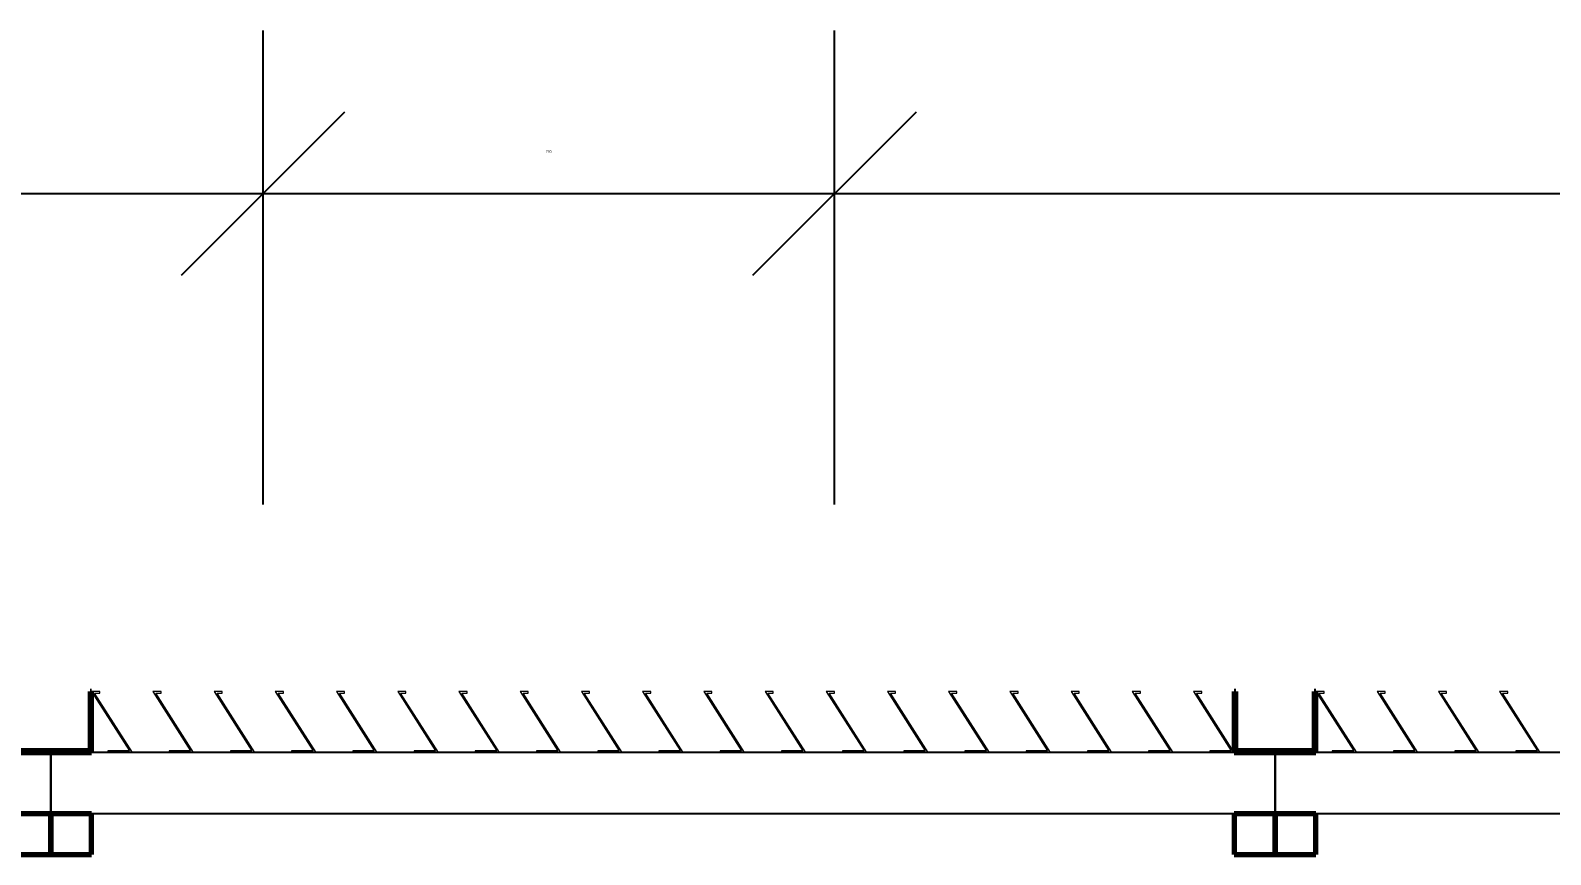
# Model space of a CAD drawing. Header units: millimetres. Extents: x -1379 to 1385823, y -4884429 to 548763.
# Drawn here: x 454489 to 456351, y -2300343 to -2299333 of the extents above; entities that cross this region are included whole.
import ezdxf

# ---------------------------------------------------------------- set-up
doc = ezdxf.new("R2010")
doc.units = ezdxf.units.MM
doc.layers.add('000 - CONCRETE_EX_LOUVERS_DEF_SUB', color=7, linetype='Continuous', plot=False)
doc.layers.add('000 - D I M', color=7, linetype='Continuous')
doc.styles.add('Arial_2', font='arial.ttf', dxfattribs={"height": 3})
doc.dimstyles.new('DPA-DIM-3_0_T-T', dxfattribs={"dimscale": 304.8, "dimtxt": 306.07782, "dimasz": 0.656168, "dimexe": 0.656168, "dimexo": 0.0625, "dimgap": 0.164042, "dimtad": 1, "dimdec": 0, "dimzin": 0, "dimdsep": 46, "dimtxsty": 'Arial_2', "dimblk1": 'OBLIQUE', "dimblk2": 'OBLIQUE', "dimsah": 1, "dimcen": 0.09, "dimdle": 0.656168, "dimclrd": 7, "dimclre": 7, "dimclrt": 7, "dimadec": 8, "dimazin": 0, "dimtfac": 1, "dimtdec": 4, "dimtix": 1, "dimtmove": 0, "dimatfit": 3, "dimfxl": 1.312336, "dimfxlon": 1, "dimtvp": 1, "dimtolj": 1, "dimtzin": 0, "dimarcsym": 2})

# ---------------------------------------------------------------- blocks, each defined once
blk = doc.blocks.new('DPA_CP_Entrance Louver Grill Vertical Z - Louver Grill Vertical Z-4595767-IV01 - LOWER ROOF LEVEL PLAN')
at = {"layer": '000 - CONCRETE_EX_LOUVERS_DEF_SUB', "color": 7, "lineweight": 70}
for p, q in [((-700, 0), (-750, 0)), ((-750, 0), (-750, -50)), ((-700, -50), (-700, 0)), ((750, 0), (700, 0)), ((700, 0), (700, -50)), ((750, -50), (750, 0)), ((-750, -50), (-700, -50)), ((700, -50), (750, -50)), ((-700, -125), (-750, -125)), ((-750, -125), (-750, -127)), ((-750, -127), (-702, -127)), ((-702, -127), (-702, -200)), ((-700, -200), (-700, -125)), ((750, -125), (700, -125)), ((700, -125), (700, -200)), ((702, -200), (702, -127)), ((702, -127), (750, -127)), ((750, -127), (750, -125)), ((-702, -200), (-700, -200)), ((700, -200), (702, -200))]:
    blk.add_line(p, q, dxfattribs=at)
at = {"layer": '000 - CONCRETE_EX_LOUVERS_DEF_SUB', "color": 7}
for p, q in [((-750, -125), (-750, -50)), ((-750, -50), (750, -50)), ((750, -50), (750, -125)), ((-750, -125), (750, -125))]:
    blk.add_line(p, q, dxfattribs=at)
blk = doc.blocks.new('GM_Louver Grill Vertical Z1 - Z Profile-V121-IV01 - LOWER ROOF LEVEL PLAN')
at = {"layer": '000 - CONCRETE_EX_LOUVERS_DEF_SUB', "color": 7, "lineweight": 9}
for p, q in [((30, 0), (0.1, 0)), ((0.1, 0), (46.4, -73)), ((30, -2), (30, 0)), ((50, -75), (3.7, -2)), ((3.7, -2), (30, -2)), ((46.4, -73), (40, -73)), ((40, -73), (40, -75)), ((40, -75), (50, -75))]:
    blk.add_line(p, q, dxfattribs=at)
blk = doc.blocks.new('GM_Louver Grill Vertical Z1 - Z Profile-V122-IV01 - LOWER ROOF LEVEL PLAN')
at = {"layer": '000 - CONCRETE_EX_LOUVERS_DEF_SUB', "color": 7, "lineweight": 9}
for p, q in [((30, 0), (0.1, 0)), ((0.1, 0), (46.4, -73)), ((30, -2), (30, 0)), ((50, -75), (3.7, -2)), ((3.7, -2), (30, -2)), ((46.4, -73), (40, -73)), ((40, -73), (40, -75)), ((40, -75), (50, -75))]:
    blk.add_line(p, q, dxfattribs=at)
blk = doc.blocks.new('GM_Louver Grill Vertical Z1 - Z Profile-V123-IV01 - LOWER ROOF LEVEL PLAN')
at = {"layer": '000 - CONCRETE_EX_LOUVERS_DEF_SUB', "color": 7, "lineweight": 9}
for p, q in [((30, 0), (0.1, 0)), ((0.1, 0), (46.4, -73)), ((30, -2), (30, 0)), ((50, -75), (3.7, -2)), ((3.7, -2), (30, -2)), ((46.4, -73), (40, -73)), ((40, -73), (40, -75)), ((40, -75), (50, -75))]:
    blk.add_line(p, q, dxfattribs=at)
blk = doc.blocks.new('GM_Louver Grill Vertical Z1 - Z Profile-V138-IV01 - LOWER ROOF LEVEL PLAN')
at = {"layer": '000 - CONCRETE_EX_LOUVERS_DEF_SUB', "lineweight": 9}
h = blk.add_hatch(dxfattribs=at)
h.set_pattern_fill('FP_24', style=0, pattern_type=2)
h.set_pattern_definition([(230, (223046.46, -2307575.5), (-728.7365, 63.75582), [76.2, -838.2]), (175, (223046.5, -2307575.5), (140.97162, -764.2276), [60.96, -670.56]), (280.451, (222985.74, -2307570.2), (-587.77, -700.46675), [64.76, -712.36]), (226.184, (223046.5, -2307778.7), (-1084.31624, 168.17096), [114.3, -1257.3]), (276.636, (222956.1, -2307764.7), (-949.6099, -989.70985), [97.14, -1068.54]), (171.184, (223046.5, -2307778.7), (-949.62055, -989.70115), [91.44, -1005.84]), (201, (222944.86, -2307727.9), (-606.45787, 409.06057), [76.2, -838.2]), (146, (222944.9, -2307727.9), (-247.20834, -736.75292), [60.96, -670.56]), (251.451, (222894.3, -2307693.8), (-853.66825, -327.68547), [64.76, -712.36]), (217.5, (223046.46, -2307575.48), (-12.354693, -338.22012), [33.528, -628.904, 33.528, -1320.292]), (217.5, (223046.46, -2307575.48), (-12.354693, -338.22012), [-695.96, -647.192, 33.528, -639.572]), (187.5, (223046.46, -2307575.48), (-267.278874, -400.722127), [33.528, -354.584, 33.528, -870.204]), (187.5, (223046.46, -2307575.48), (-267.278874, -400.722127), [-421.64, -613.664, 33.528, -223.012]), (147.5, (223273.03, -2307575.48), (-542.36333, 22.915345), [33.528, -220.472, 33.528, -1810.512]), (147.5, (223273.03, -2307575.48), (-542.36333, 22.915345), [-287.528, -758.952, 33.528, -1018.032]), (137.5, (223374.63, -2307575.5), (-592.51696, -101.70711), [33.528, -296.672, 33.528, -1239.52]), (137.5, (223374.63, -2307575.5), (-592.51696, -101.70711), [-363.728, -492.76, 33.528, -713.232])])
h.paths.add_polyline_path([(5.5, 0), (0.1, 0), (46.4, -73), (40, -73), (40, -75), (50, -75), (3.7, -2), (30, -2), (30, 0)])
at = {"layer": '000 - CONCRETE_EX_LOUVERS_DEF_SUB', "color": 7, "lineweight": 9}
for p, q in [((30, 0), (0.1, 0)), ((0.1, 0), (46.4, -73)), ((30, -2), (30, 0)), ((50, -75), (3.7, -2)), ((3.7, -2), (30, -2)), ((46.4, -73), (40, -73)), ((40, -73), (40, -75)), ((40, -75), (50, -75))]:
    blk.add_line(p, q, dxfattribs=at)
blk = doc.blocks.new('GM_Louver Grill Vertical Z1 - Z Profile-V140-IV01 - LOWER ROOF LEVEL PLAN')
at = {"layer": '000 - CONCRETE_EX_LOUVERS_DEF_SUB', "color": 7, "lineweight": 9}
for p, q in [((30, 0), (0.1, 0)), ((0.1, 0), (46.4, -73)), ((30, -2), (30, 0)), ((50, -75), (3.7, -2)), ((3.7, -2), (30, -2)), ((46.4, -73), (40, -73)), ((40, -73), (40, -75)), ((40, -75), (50, -75))]:
    blk.add_line(p, q, dxfattribs=at)
blk = doc.blocks.new('GM_Louver Grill Vertical Z1 - Z Profile-V141-IV01 - LOWER ROOF LEVEL PLAN')
at = {"layer": '000 - CONCRETE_EX_LOUVERS_DEF_SUB', "color": 7, "lineweight": 9}
for p, q in [((30, 0), (0.1, 0)), ((0.1, 0), (46.4, -73)), ((30, -2), (30, 0)), ((50, -75), (3.7, -2)), ((3.7, -2), (30, -2)), ((46.4, -73), (40, -73)), ((40, -73), (40, -75)), ((40, -75), (50, -75))]:
    blk.add_line(p, q, dxfattribs=at)
blk = doc.blocks.new('GM_Louver Grill Vertical Z1 - Z Profile-V142-IV01 - LOWER ROOF LEVEL PLAN')
at = {"layer": '000 - CONCRETE_EX_LOUVERS_DEF_SUB', "color": 7, "lineweight": 9}
for p, q in [((30, 0), (0.1, 0)), ((0.1, 0), (46.4, -73)), ((30, -2), (30, 0)), ((50, -75), (3.7, -2)), ((3.7, -2), (30, -2)), ((46.4, -73), (40, -73)), ((40, -73), (40, -75)), ((40, -75), (50, -75))]:
    blk.add_line(p, q, dxfattribs=at)
blk = doc.blocks.new('GM_Louver Grill Vertical Z1 - Z Profile-V143-IV01 - LOWER ROOF LEVEL PLAN')
at = {"layer": '000 - CONCRETE_EX_LOUVERS_DEF_SUB', "color": 7, "lineweight": 9}
for p, q in [((30, 0), (0.1, 0)), ((0.1, 0), (46.4, -73)), ((30, -2), (30, 0)), ((50, -75), (3.7, -2)), ((3.7, -2), (30, -2)), ((46.4, -73), (40, -73)), ((40, -73), (40, -75)), ((40, -75), (50, -75))]:
    blk.add_line(p, q, dxfattribs=at)
blk = doc.blocks.new('GM_Louver Grill Vertical Z1 - Z Profile-V144-IV01 - LOWER ROOF LEVEL PLAN')
at = {"layer": '000 - CONCRETE_EX_LOUVERS_DEF_SUB', "color": 7, "lineweight": 9}
for p, q in [((30, 0), (0.1, 0)), ((0.1, 0), (46.4, -73)), ((30, -2), (30, 0)), ((50, -75), (3.7, -2)), ((3.7, -2), (30, -2)), ((46.4, -73), (40, -73)), ((40, -73), (40, -75)), ((40, -75), (50, -75))]:
    blk.add_line(p, q, dxfattribs=at)
blk = doc.blocks.new('GM_Louver Grill Vertical Z1 - Z Profile-V145-IV01 - LOWER ROOF LEVEL PLAN')
at = {"layer": '000 - CONCRETE_EX_LOUVERS_DEF_SUB', "lineweight": 9}
h = blk.add_hatch(dxfattribs=at)
h.set_pattern_fill('FP_25', style=0, pattern_type=2)
h.set_pattern_definition([(230, (221996.46, -2307575.5), (-728.7365, 63.75582), [76.2, -838.2]), (175, (221996.5, -2307575.5), (140.97162, -764.2276), [60.96, -670.56]), (280.451, (221935.74, -2307570.2), (-587.77, -700.46675), [64.76, -712.36]), (226.184, (221996.5, -2307778.7), (-1084.31624, 168.17096), [114.3, -1257.3]), (276.636, (221906.1, -2307764.7), (-949.6099, -989.70985), [97.14, -1068.54]), (171.184, (221996.5, -2307778.7), (-949.62055, -989.70115), [91.44, -1005.84]), (201, (221894.86, -2307727.9), (-606.45787, 409.06057), [76.2, -838.2]), (146, (221894.9, -2307727.9), (-247.20834, -736.75292), [60.96, -670.56]), (251.451, (221844.3, -2307693.8), (-853.66825, -327.68547), [64.76, -712.36]), (217.5, (221996.46, -2307575.48), (-12.354693, -338.22012), [33.528, -628.904, 33.528, -1320.292]), (217.5, (221996.46, -2307575.48), (-12.354693, -338.22012), [-695.96, -647.192, 33.528, -639.572]), (187.5, (221996.46, -2307575.48), (-267.278874, -400.722127), [33.528, -354.584, 33.528, -870.204]), (187.5, (221996.46, -2307575.48), (-267.278874, -400.722127), [-421.64, -613.664, 33.528, -223.012]), (147.5, (222223.03, -2307575.48), (-542.36333, 22.915345), [33.528, -220.472, 33.528, -1810.512]), (147.5, (222223.03, -2307575.48), (-542.36333, 22.915345), [-287.528, -758.952, 33.528, -1018.032]), (137.5, (222324.63, -2307575.5), (-592.51696, -101.70711), [33.528, -296.672, 33.528, -1239.52]), (137.5, (222324.63, -2307575.5), (-592.51696, -101.70711), [-363.728, -492.76, 33.528, -713.232])])
h.paths.add_polyline_path([(0.1, 0), (46.4, -73), (40, -73), (40, -75), (50, -75), (3.7, -2), (30, -2), (30, 0)])
at = {"layer": '000 - CONCRETE_EX_LOUVERS_DEF_SUB', "color": 7, "lineweight": 9}
for p, q in [((30, 0), (0.1, 0)), ((0.1, 0), (46.4, -73)), ((30, -2), (30, 0)), ((50, -75), (3.7, -2)), ((3.7, -2), (30, -2)), ((46.4, -73), (40, -73)), ((40, -73), (40, -75)), ((40, -75), (50, -75))]:
    blk.add_line(p, q, dxfattribs=at)
blk = doc.blocks.new('GM_Louver Grill Vertical Z1 - Z Profile-V146-IV01 - LOWER ROOF LEVEL PLAN')
at = {"layer": '000 - CONCRETE_EX_LOUVERS_DEF_SUB', "color": 7, "lineweight": 9}
for p, q in [((30, 0), (0.1, 0)), ((0.1, 0), (46.4, -73)), ((30, -2), (30, 0)), ((50, -75), (3.7, -2)), ((3.7, -2), (30, -2)), ((46.4, -73), (40, -73)), ((40, -73), (40, -75)), ((40, -75), (50, -75))]:
    blk.add_line(p, q, dxfattribs=at)
blk = doc.blocks.new('GM_Louver Grill Vertical Z1 - Z Profile-V147-IV01 - LOWER ROOF LEVEL PLAN')
at = {"layer": '000 - CONCRETE_EX_LOUVERS_DEF_SUB', "color": 7, "lineweight": 9}
for p, q in [((30, 0), (0.1, 0)), ((0.1, 0), (46.4, -73)), ((30, -2), (30, 0)), ((50, -75), (3.7, -2)), ((3.7, -2), (30, -2)), ((46.4, -73), (40, -73)), ((40, -73), (40, -75)), ((40, -75), (50, -75))]:
    blk.add_line(p, q, dxfattribs=at)
blk = doc.blocks.new('GM_Louver Grill Vertical Z1 - Z Profile-V148-IV01 - LOWER ROOF LEVEL PLAN')
at = {"layer": '000 - CONCRETE_EX_LOUVERS_DEF_SUB', "color": 7, "lineweight": 9}
for p, q in [((30, 0), (0.1, 0)), ((0.1, 0), (46.4, -73)), ((30, -2), (30, 0)), ((50, -75), (3.7, -2)), ((3.7, -2), (30, -2)), ((46.4, -73), (40, -73)), ((40, -73), (40, -75)), ((40, -75), (50, -75))]:
    blk.add_line(p, q, dxfattribs=at)
blk = doc.blocks.new('GM_Louver Grill Vertical Z1 - Z Profile-V149-IV01 - LOWER ROOF LEVEL PLAN')
at = {"layer": '000 - CONCRETE_EX_LOUVERS_DEF_SUB', "color": 7, "lineweight": 9}
for p, q in [((30, 0), (0.1, 0)), ((0.1, 0), (46.4, -73)), ((30, -2), (30, 0)), ((50, -75), (3.7, -2)), ((3.7, -2), (30, -2)), ((46.4, -73), (40, -73)), ((40, -73), (40, -75)), ((40, -75), (50, -75))]:
    blk.add_line(p, q, dxfattribs=at)
blk = doc.blocks.new('GM_Louver Grill Vertical Z1 - Z Profile-V150-IV01 - LOWER ROOF LEVEL PLAN')
at = {"layer": '000 - CONCRETE_EX_LOUVERS_DEF_SUB', "lineweight": 9}
h = blk.add_hatch(dxfattribs=at)
h.set_pattern_fill('FP_26', style=0, pattern_type=2)
h.set_pattern_definition([(230, (222371.46, -2307575.5), (-728.7365, 63.75582), [76.2, -838.2]), (175, (222371.5, -2307575.5), (140.97162, -764.2276), [60.96, -670.56]), (280.451, (222310.74, -2307570.2), (-587.77, -700.46675), [64.76, -712.36]), (226.184, (222371.5, -2307778.7), (-1084.31624, 168.17096), [114.3, -1257.3]), (276.636, (222281.1, -2307764.7), (-949.6099, -989.70985), [97.14, -1068.54]), (171.184, (222371.5, -2307778.7), (-949.62055, -989.70115), [91.44, -1005.84]), (201, (222269.86, -2307727.9), (-606.45787, 409.06057), [76.2, -838.2]), (146, (222269.9, -2307727.9), (-247.20834, -736.75292), [60.96, -670.56]), (251.451, (222219.3, -2307693.8), (-853.66825, -327.68547), [64.76, -712.36]), (217.5, (222371.46, -2307575.48), (-12.354693, -338.22012), [33.528, -628.904, 33.528, -1320.292]), (217.5, (222371.46, -2307575.48), (-12.354693, -338.22012), [-695.96, -647.192, 33.528, -639.572]), (187.5, (222371.46, -2307575.48), (-267.278874, -400.722127), [33.528, -354.584, 33.528, -870.204]), (187.5, (222371.46, -2307575.48), (-267.278874, -400.722127), [-421.64, -613.664, 33.528, -223.012]), (147.5, (222598.03, -2307575.48), (-542.36333, 22.915345), [33.528, -220.472, 33.528, -1810.512]), (147.5, (222598.03, -2307575.48), (-542.36333, 22.915345), [-287.528, -758.952, 33.528, -1018.032]), (137.5, (222699.63, -2307575.5), (-592.51696, -101.70711), [33.528, -296.672, 33.528, -1239.52]), (137.5, (222699.63, -2307575.5), (-592.51696, -101.70711), [-363.728, -492.76, 33.528, -713.232])])
h.paths.add_polyline_path([(0.1, 0), (46.4, -73), (40, -73), (40, -75), (50, -75), (3.7, -2), (30, -2), (30, 0)])
at = {"layer": '000 - CONCRETE_EX_LOUVERS_DEF_SUB', "color": 7, "lineweight": 9}
for p, q in [((30, 0), (0.1, 0)), ((0.1, 0), (46.4, -73)), ((30, -2), (30, 0)), ((50, -75), (3.7, -2)), ((3.7, -2), (30, -2)), ((46.4, -73), (40, -73)), ((40, -73), (40, -75)), ((40, -75), (50, -75))]:
    blk.add_line(p, q, dxfattribs=at)
blk = doc.blocks.new('GM_Louver Grill Vertical Z1 - Z Profile-V151-IV01 - LOWER ROOF LEVEL PLAN')
at = {"layer": '000 - CONCRETE_EX_LOUVERS_DEF_SUB', "color": 7, "lineweight": 9}
for p, q in [((30, 0), (0.1, 0)), ((0.1, 0), (46.4, -73)), ((30, -2), (30, 0)), ((50, -75), (3.7, -2)), ((3.7, -2), (30, -2)), ((46.4, -73), (40, -73)), ((40, -73), (40, -75)), ((40, -75), (50, -75))]:
    blk.add_line(p, q, dxfattribs=at)
blk = doc.blocks.new('GM_Louver Grill Vertical Z1 - Z Profile-V152-IV01 - LOWER ROOF LEVEL PLAN')
at = {"layer": '000 - CONCRETE_EX_LOUVERS_DEF_SUB', "color": 7, "lineweight": 9}
for p, q in [((30, 0), (0.1, 0)), ((0.1, 0), (46.4, -73)), ((30, -2), (30, 0)), ((50, -75), (3.7, -2)), ((3.7, -2), (30, -2)), ((46.4, -73), (40, -73)), ((40, -73), (40, -75)), ((40, -75), (50, -75))]:
    blk.add_line(p, q, dxfattribs=at)
blk = doc.blocks.new('GM_Louver Grill Vertical Z1 - Z Profile-V153-IV01 - LOWER ROOF LEVEL PLAN')
at = {"layer": '000 - CONCRETE_EX_LOUVERS_DEF_SUB', "color": 7, "lineweight": 9}
for p, q in [((30, 0), (0.1, 0)), ((0.1, 0), (46.4, -73)), ((30, -2), (30, 0)), ((50, -75), (3.7, -2)), ((3.7, -2), (30, -2)), ((46.4, -73), (40, -73)), ((40, -73), (40, -75)), ((40, -75), (50, -75))]:
    blk.add_line(p, q, dxfattribs=at)
blk = doc.blocks.new('GM_Louver Grill Vertical Z1 - Z Profile-V154-IV01 - LOWER ROOF LEVEL PLAN')
at = {"layer": '000 - CONCRETE_EX_LOUVERS_DEF_SUB', "color": 7, "lineweight": 9}
for p, q in [((30, 0), (0.1, 0)), ((0.1, 0), (46.4, -73)), ((30, -2), (30, 0)), ((50, -75), (3.7, -2)), ((3.7, -2), (30, -2)), ((46.4, -73), (40, -73)), ((40, -73), (40, -75)), ((40, -75), (50, -75))]:
    blk.add_line(p, q, dxfattribs=at)
blk = doc.blocks.new('GM_Louver Grill Vertical Z1 - Z Profile-V155-IV01 - LOWER ROOF LEVEL PLAN')
at = {"layer": '000 - CONCRETE_EX_LOUVERS_DEF_SUB', "lineweight": 9}
h = blk.add_hatch(dxfattribs=at)
h.set_pattern_fill('FP_27', style=0, pattern_type=2)
h.set_pattern_definition([(230, (222746.46, -2307575.5), (-728.7365, 63.75582), [76.2, -838.2]), (175, (222746.5, -2307575.5), (140.97162, -764.2276), [60.96, -670.56]), (280.451, (222685.74, -2307570.2), (-587.77, -700.46675), [64.76, -712.36]), (226.184, (222746.5, -2307778.7), (-1084.31624, 168.17096), [114.3, -1257.3]), (276.636, (222656.1, -2307764.7), (-949.6099, -989.70985), [97.14, -1068.54]), (171.184, (222746.5, -2307778.7), (-949.62055, -989.70115), [91.44, -1005.84]), (201, (222644.86, -2307727.9), (-606.45787, 409.06057), [76.2, -838.2]), (146, (222644.9, -2307727.9), (-247.20834, -736.75292), [60.96, -670.56]), (251.451, (222594.3, -2307693.8), (-853.66825, -327.68547), [64.76, -712.36]), (217.5, (222746.46, -2307575.48), (-12.354693, -338.22012), [33.528, -628.904, 33.528, -1320.292]), (217.5, (222746.46, -2307575.48), (-12.354693, -338.22012), [-695.96, -647.192, 33.528, -639.572]), (187.5, (222746.46, -2307575.48), (-267.278874, -400.722127), [33.528, -354.584, 33.528, -870.204]), (187.5, (222746.46, -2307575.48), (-267.278874, -400.722127), [-421.64, -613.664, 33.528, -223.012]), (147.5, (222973.03, -2307575.48), (-542.36333, 22.915345), [33.528, -220.472, 33.528, -1810.512]), (147.5, (222973.03, -2307575.48), (-542.36333, 22.915345), [-287.528, -758.952, 33.528, -1018.032]), (137.5, (223074.63, -2307575.5), (-592.51696, -101.70711), [33.528, -296.672, 33.528, -1239.52]), (137.5, (223074.63, -2307575.5), (-592.51696, -101.70711), [-363.728, -492.76, 33.528, -713.232])])
h.paths.add_polyline_path([(0.1, 0), (46.4, -73), (40, -73), (40, -75), (50, -75), (3.7, -2), (30, -2), (30, 0)])
at = {"layer": '000 - CONCRETE_EX_LOUVERS_DEF_SUB', "color": 7, "lineweight": 9}
for p, q in [((30, 0), (0.1, 0)), ((0.1, 0), (46.4, -73)), ((30, -2), (30, 0)), ((50, -75), (3.7, -2)), ((3.7, -2), (30, -2)), ((46.4, -73), (40, -73)), ((40, -73), (40, -75)), ((40, -75), (50, -75))]:
    blk.add_line(p, q, dxfattribs=at)
blk = doc.blocks.new('GM_Louver Grill Vertical Z1 - Z Profile-V156-IV01 - LOWER ROOF LEVEL PLAN')
at = {"layer": '000 - CONCRETE_EX_LOUVERS_DEF_SUB', "lineweight": 9}
h = blk.add_hatch(dxfattribs=at)
h.set_pattern_fill('FP_28', style=0, pattern_type=2)
h.set_pattern_definition([(230, (222821.46, -2307575.5), (-728.7365, 63.75582), [76.2, -838.2]), (175, (222821.5, -2307575.5), (140.97162, -764.2276), [60.96, -670.56]), (280.451, (222760.74, -2307570.2), (-587.77, -700.46675), [64.76, -712.36]), (226.184, (222821.5, -2307778.7), (-1084.31624, 168.17096), [114.3, -1257.3]), (276.636, (222731.1, -2307764.7), (-949.6099, -989.70985), [97.14, -1068.54]), (171.184, (222821.5, -2307778.7), (-949.62055, -989.70115), [91.44, -1005.84]), (201, (222719.86, -2307727.9), (-606.45787, 409.06057), [76.2, -838.2]), (146, (222719.9, -2307727.9), (-247.20834, -736.75292), [60.96, -670.56]), (251.451, (222669.3, -2307693.8), (-853.66825, -327.68547), [64.76, -712.36]), (217.5, (222821.46, -2307575.48), (-12.354693, -338.22012), [33.528, -628.904, 33.528, -1320.292]), (217.5, (222821.46, -2307575.48), (-12.354693, -338.22012), [-695.96, -647.192, 33.528, -639.572]), (187.5, (222821.46, -2307575.48), (-267.278874, -400.722127), [33.528, -354.584, 33.528, -870.204]), (187.5, (222821.46, -2307575.48), (-267.278874, -400.722127), [-421.64, -613.664, 33.528, -223.012]), (147.5, (223048.03, -2307575.48), (-542.36333, 22.915345), [33.528, -220.472, 33.528, -1810.512]), (147.5, (223048.03, -2307575.48), (-542.36333, 22.915345), [-287.528, -758.952, 33.528, -1018.032]), (137.5, (223149.63, -2307575.5), (-592.51696, -101.70711), [33.528, -296.672, 33.528, -1239.52]), (137.5, (223149.63, -2307575.5), (-592.51696, -101.70711), [-363.728, -492.76, 33.528, -713.232])])
h.paths.add_polyline_path([(30, 0), (0.1, 0), (46.4, -73), (40, -73), (40, -75), (50, -75), (3.7, -2), (30, -2)])
at = {"layer": '000 - CONCRETE_EX_LOUVERS_DEF_SUB', "color": 7, "lineweight": 9}
for p, q in [((30, 0), (0.1, 0)), ((0.1, 0), (46.4, -73)), ((30, -2), (30, 0)), ((50, -75), (3.7, -2)), ((3.7, -2), (30, -2)), ((46.4, -73), (40, -73)), ((40, -73), (40, -75)), ((40, -75), (50, -75))]:
    blk.add_line(p, q, dxfattribs=at)
blk = doc.blocks.new('GM_Louver Grill Vertical Z1 - Z Profile-V157-IV01 - LOWER ROOF LEVEL PLAN')
at = {"layer": '000 - CONCRETE_EX_LOUVERS_DEF_SUB', "color": 7, "lineweight": 9}
for p, q in [((30, 0), (0.1, 0)), ((0.1, 0), (46.4, -73)), ((30, -2), (30, 0)), ((50, -75), (3.7, -2)), ((3.7, -2), (30, -2)), ((46.4, -73), (40, -73)), ((40, -73), (40, -75)), ((40, -75), (50, -75))]:
    blk.add_line(p, q, dxfattribs=at)
blk = doc.blocks.new('GM_Louver Grill Vertical Z1 - Z Profile-V158-IV01 - LOWER ROOF LEVEL PLAN')
at = {"layer": '000 - CONCRETE_EX_LOUVERS_DEF_SUB', "color": 7, "lineweight": 9}
for p, q in [((30, 0), (0.1, 0)), ((0.1, 0), (46.4, -73)), ((30, -2), (30, 0)), ((50, -75), (3.7, -2)), ((3.7, -2), (30, -2)), ((46.4, -73), (40, -73)), ((40, -73), (40, -75)), ((40, -75), (50, -75))]:
    blk.add_line(p, q, dxfattribs=at)
blk = doc.blocks.new('_Oblique')
at = {"color": 7, "linetype": 'ByBlock', "lineweight": -2}
blk.add_line((-0.5, -0.5), (0.5, 0.5), dxfattribs=at)
blk = doc.blocks.new('*D855')
at = {"layer": '000 - D I M', "color": 7, "lineweight": -2, "transparency": 16777216}
for p, q in [((450533.8, -2299913.6), (450533.8, -2299332.7)), ((454773.8, -2299913.6), (454773.8, -2299332.7)), ((450333.8, -2299532.7), (454973.8, -2299532.7))]:
    blk.add_line(p, q, dxfattribs=at)
at = {"layer": 'Defpoints', "color": 7, "transparency": 16777216}
for p in [(454773.8, -2299532.7), (450533.8, -2299932.7), (454773.8, -2299932.7)]:
    blk.add_point(p, dxfattribs=at)
at = {"layer": '000 - D I M', "color": 7, "lineweight": -2, "transparency": 16777216, "xscale": 200, "yscale": 200, "zscale": 200, "rotation": 180}
blk.add_blockref('_Oblique', (450533.8, -2299532.7), dxfattribs=at)
at = {"layer": '000 - D I M', "color": 7, "lineweight": -2, "transparency": 16777216, "xscale": 200, "yscale": 200, "zscale": 200}
blk.add_blockref('_Oblique', (454773.8, -2299532.7), dxfattribs=at)
at = {"layer": '000 - D I M', "color": 7, "transparency": 16777216, "insert": (452653.8, -2299481.2), "char_height": 3, "width": 1107.531, "attachment_point": 5, "style": 'Arial_2'}
blk.add_mtext('\\A1;4240', dxfattribs=at)
blk = doc.blocks.new('*D856')
at = {"layer": '000 - D I M', "color": 7, "lineweight": -2, "transparency": 16777216}
for p, q in [((454773.8, -2299913.6), (454773.8, -2299332.7)), ((455473.8, -2299913.6), (455473.8, -2299332.7)), ((454573.8, -2299532.7), (455673.8, -2299532.7))]:
    blk.add_line(p, q, dxfattribs=at)
at = {"layer": 'Defpoints', "color": 7, "transparency": 16777216}
for p in [(455473.8, -2299532.7), (454773.8, -2299932.7), (455473.8, -2299932.7)]:
    blk.add_point(p, dxfattribs=at)
at = {"layer": '000 - D I M', "color": 7, "lineweight": -2, "transparency": 16777216, "xscale": 200, "yscale": 200, "zscale": 200, "rotation": 180}
blk.add_blockref('_Oblique', (454773.8, -2299532.7), dxfattribs=at)
at = {"layer": '000 - D I M', "color": 7, "lineweight": -2, "transparency": 16777216, "xscale": 200, "yscale": 200, "zscale": 200}
blk.add_blockref('_Oblique', (455473.8, -2299532.7), dxfattribs=at)
at = {"layer": '000 - D I M', "color": 7, "transparency": 16777216, "insert": (455123.8, -2299481.2), "char_height": 3, "width": 830.648, "attachment_point": 5, "style": 'Arial_2'}
blk.add_mtext('\\A1;700', dxfattribs=at)
blk = doc.blocks.new('*D859')
at = {"layer": '000 - D I M', "color": 7, "lineweight": -2, "transparency": 16777216}
for p, q in [((455473.8, -2299913.6), (455473.8, -2299332.7)), ((462123.8, -2299913.6), (462123.8, -2299332.7)), ((455273.8, -2299532.7), (462323.8, -2299532.7))]:
    blk.add_line(p, q, dxfattribs=at)
at = {"layer": 'Defpoints', "color": 7, "transparency": 16777216}
for p in [(462123.8, -2299532.7), (455473.8, -2299932.7), (462123.8, -2299932.7)]:
    blk.add_point(p, dxfattribs=at)
at = {"layer": '000 - D I M', "color": 7, "lineweight": -2, "transparency": 16777216, "xscale": 200, "yscale": 200, "zscale": 200, "rotation": 180}
blk.add_blockref('_Oblique', (455473.8, -2299532.7), dxfattribs=at)
at = {"layer": '000 - D I M', "color": 7, "lineweight": -2, "transparency": 16777216, "xscale": 200, "yscale": 200, "zscale": 200}
blk.add_blockref('_Oblique', (462123.8, -2299532.7), dxfattribs=at)
at = {"layer": '000 - D I M', "color": 7, "transparency": 16777216, "insert": (458798.8, -2299481.2), "char_height": 3, "width": 1107.531, "attachment_point": 5, "style": 'Arial_2'}
blk.add_mtext('\\A1;6650', dxfattribs=at)

msp = doc.modelspace()

# ---------------------------------------------------------------- block references
at = {"layer": '000 - CONCRETE_EX_LOUVERS_DEF_SUB', "color": 7, "rotation": 180}
for p in [(453763.8, -2300342.7), (455263.8, -2300342.7), (456763.8, -2300342.7)]:
    msp.add_blockref('DPA_CP_Entrance Louver Grill Vertical Z - Louver Grill Vertical Z-4595767-IV01 - LOWER ROOF LEVEL PLAN', p, dxfattribs=at)
at = {"layer": '000 - CONCRETE_EX_LOUVERS_DEF_SUB', "color": 7, "lineweight": 9, "rotation": 180}
for name, p in [('GM_Louver Grill Vertical Z1 - Z Profile-V157-IV01 - LOWER ROOF LEVEL PLAN', (454613.8, -2300217.7)), ('GM_Louver Grill Vertical Z1 - Z Profile-V140-IV01 - LOWER ROOF LEVEL PLAN', (454688.8, -2300217.7)), ('GM_Louver Grill Vertical Z1 - Z Profile-V141-IV01 - LOWER ROOF LEVEL PLAN', (454763.8, -2300217.7)), ('GM_Louver Grill Vertical Z1 - Z Profile-V142-IV01 - LOWER ROOF LEVEL PLAN', (454838.8, -2300217.7)), ('GM_Louver Grill Vertical Z1 - Z Profile-V143-IV01 - LOWER ROOF LEVEL PLAN', (454913.8, -2300217.7)), ('GM_Louver Grill Vertical Z1 - Z Profile-V144-IV01 - LOWER ROOF LEVEL PLAN', (454988.8, -2300217.7)), ('GM_Louver Grill Vertical Z1 - Z Profile-V145-IV01 - LOWER ROOF LEVEL PLAN', (455063.8, -2300217.7)), ('GM_Louver Grill Vertical Z1 - Z Profile-V146-IV01 - LOWER ROOF LEVEL PLAN', (455138.8, -2300217.7)), ('GM_Louver Grill Vertical Z1 - Z Profile-V147-IV01 - LOWER ROOF LEVEL PLAN', (455213.8, -2300217.7)), ('GM_Louver Grill Vertical Z1 - Z Profile-V148-IV01 - LOWER ROOF LEVEL PLAN', (455288.8, -2300217.7)), ('GM_Louver Grill Vertical Z1 - Z Profile-V149-IV01 - LOWER ROOF LEVEL PLAN', (455363.8, -2300217.7)), ('GM_Louver Grill Vertical Z1 - Z Profile-V150-IV01 - LOWER ROOF LEVEL PLAN', (455438.8, -2300217.7)), ('GM_Louver Grill Vertical Z1 - Z Profile-V151-IV01 - LOWER ROOF LEVEL PLAN', (455513.8, -2300217.7)), ('GM_Louver Grill Vertical Z1 - Z Profile-V152-IV01 - LOWER ROOF LEVEL PLAN', (455588.8, -2300217.7)), ('GM_Louver Grill Vertical Z1 - Z Profile-V153-IV01 - LOWER ROOF LEVEL PLAN', (455663.8, -2300217.7)), ('GM_Louver Grill Vertical Z1 - Z Profile-V154-IV01 - LOWER ROOF LEVEL PLAN', (455738.8, -2300217.7)), ('GM_Louver Grill Vertical Z1 - Z Profile-V155-IV01 - LOWER ROOF LEVEL PLAN', (455813.8, -2300217.7)), ('GM_Louver Grill Vertical Z1 - Z Profile-V156-IV01 - LOWER ROOF LEVEL PLAN', (455888.8, -2300217.7)), ('GM_Louver Grill Vertical Z1 - Z Profile-V158-IV01 - LOWER ROOF LEVEL PLAN', (455963.8, -2300217.7)), ('GM_Louver Grill Vertical Z1 - Z Profile-V138-IV01 - LOWER ROOF LEVEL PLAN', (456113.8, -2300217.7)), ('GM_Louver Grill Vertical Z1 - Z Profile-V121-IV01 - LOWER ROOF LEVEL PLAN', (456188.8, -2300217.7)), ('GM_Louver Grill Vertical Z1 - Z Profile-V122-IV01 - LOWER ROOF LEVEL PLAN', (456263.8, -2300217.7)), ('GM_Louver Grill Vertical Z1 - Z Profile-V123-IV01 - LOWER ROOF LEVEL PLAN', (456338.8, -2300217.7))]:
    msp.add_blockref(name, p, dxfattribs=at)

# ---------------------------------------------------------------- dimensions: what is measured, and where the dimension line sits
at = {"layer": '000 - D I M', "color": 7}
for base, p1, p2, override, picture, middle in [((454773.8, -2299532.7), (450533.8, -2299932.7), (454773.8, -2299932.7), {"dimpost": '<>', "dimclrd": 7, "dimclre": 7, "dimclrt": 7, "dimfxl": 4240}, '*D855', (452653.8, -2299481.2)), ((455473.8, -2299532.7), (454773.8, -2299932.7), (455473.8, -2299932.7), {"dimpost": '<>', "dimclrd": 7, "dimclre": 7, "dimclrt": 7, "dimfxl": 700}, '*D856', (455123.8, -2299481.2)), ((462123.8, -2299532.7), (455473.8, -2299932.7), (462123.8, -2299932.7), {"dimpost": '<>', "dimclrd": 7, "dimclre": 7, "dimclrt": 7, "dimfxl": 6650}, '*D859', (458798.8, -2299481.2))]:
    dim = msp.add_linear_dim(base=base, p1=p1, p2=p2, dimstyle='DPA-DIM-3_0_T-T', override=override, dxfattribs=at)
    dim.commit()
    dim.dimension.update_dxf_attribs({"geometry": picture, "text_midpoint": middle})

doc.saveas('drawing.dxf')
